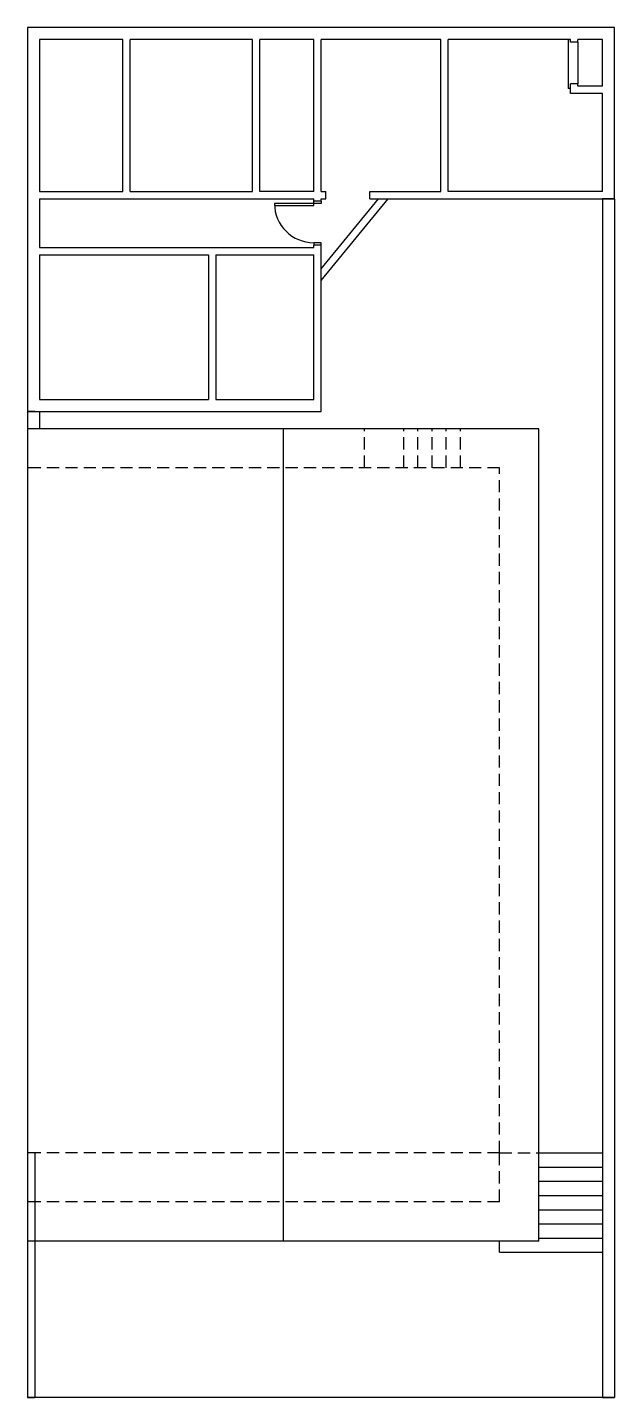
# Model space of a CAD drawing. Header units: millimetres. Extents: x 5.6 to 17.6, y 5.8 to 33.8.
import ezdxf

# ---------------------------------------------------------------- set-up
doc = ezdxf.new("R2010")
doc.units = ezdxf.units.MM
doc.linetypes.add('DASHED2', pattern=[0.375, 0.25, -0.125])
for name, color, linetype in [('ESPECARQ', 2, 'Continuous'), ('ESQUADRIA', 2, 'Continuous'), ('MURO', 1, 'Continuous'), ('PAREDE', 6, 'Continuous')]:
    doc.layers.add(name, color=color, linetype=linetype)

msp = doc.modelspace()

# ---------------------------------------------------------------- linework, layer by layer
for p, q in [((16.61, 33.54), (16.61, 32.54)), ((16.81, 33.49), (16.81, 32.64)), ((16.66, 32.54), (16.61, 32.54)), ((11.56, 28.62), (12.931, 30.29)), ((11.56, 28.857), (12.737, 30.29)), ((16.01, 25.59), (5.56, 25.59)), ((10.785, 25.59), (10.785, 8.99)), ((16.01, 8.99), (16.01, 25.59)), ((16.01, 8.99), (5.56, 8.99)), ((17.56, 5.79), (5.56, 5.79))]:
    msp.add_line(p, q)
at = {"linetype": 'DASHED2'}
for p, q in [((12.45, 24.79), (12.45, 25.59)), ((13.25, 24.79), (13.25, 25.59)), ((13.54, 24.79), (13.54, 25.59)), ((13.83, 24.79), (13.83, 25.59)), ((14.12, 24.79), (14.12, 25.59)), ((14.41, 24.79), (14.41, 25.59)), ((15.21, 24.79), (5.56, 24.79)), ((15.21, 10.79), (15.21, 24.79)), ((15.21, 10.79), (5.56, 10.79)), ((15.21, 9.79), (15.21, 10.79)), ((15.21, 10.79), (16.01, 10.79)), ((15.21, 9.79), (5.56, 9.79))]:
    msp.add_line(p, q, dxfattribs=at)
at = {"color": 1}
for p, q in [((16.01, 10.5), (17.31, 10.5)), ((16.01, 10.21), (17.31, 10.21)), ((16.01, 9.92), (17.31, 9.92)), ((16.01, 9.63), (17.31, 9.63)), ((16.01, 9.34), (17.31, 9.34)), ((15.21, 8.76), (15.21, 8.99)), ((16.01, 9.05), (17.31, 9.05)), ((15.21, 8.76), (17.31, 8.76))]:
    msp.add_line(p, q, dxfattribs=at)
at = {"layer": 'ESPECARQ'}
msp.add_line((16.01, 10.79), (17.31, 10.79), dxfattribs=at)
at = {"layer": 'ESQUADRIA'}
for points in [[(11.56, 30.24), (11.56, 30.19), (11.41, 30.19), (11.41, 30.24)], [(11.56, 29.34), (11.56, 29.39), (11.41, 29.39), (11.41, 29.34)]]:
    msp.add_lwpolyline(points, dxfattribs=at)
msp.add_lwpolyline([(10.61, 30.15), (11.41, 30.15), (11.41, 30.19), (10.61, 30.19)], close=True, dxfattribs=at)
msp.add_arc((11.41, 30.19), 0.8, 180, 270, dxfattribs=at)
at = {"layer": 'MURO'}
for p, q in [((17.31, 30.29), (17.31, 5.79)), ((17.56, 30.29), (17.31, 30.29)), ((17.56, 30.29), (17.56, 5.79)), ((5.56, 25.94), (5.56, 5.79)), ((5.71, 25.94), (5.56, 25.94)), ((5.81, 25.94), (5.81, 25.59)), ((5.71, 10.79), (5.71, 5.79)), ((5.56, 5.79), (5.71, 5.79)), ((17.31, 5.79), (17.56, 5.79))]:
    msp.add_line(p, q, dxfattribs=at)
at = {"layer": 'PAREDE'}
for p, q in [((5.56, 33.79), (5.56, 25.94)), ((17.56, 33.79), (5.56, 33.79)), ((17.56, 30.29), (17.56, 33.79)), ((5.81, 33.54), (5.81, 30.44)), ((7.51, 33.54), (5.81, 33.54)), ((7.51, 30.44), (7.51, 33.54)), ((7.66, 30.44), (7.66, 33.54)), ((10.16, 33.54), (7.66, 33.54)), ((10.16, 30.44), (10.16, 33.54)), ((10.31, 30.44), (10.31, 33.54)), ((11.41, 33.54), (10.31, 33.54)), ((11.41, 30.44), (11.41, 33.54)), ((14.01, 33.54), (11.56, 33.54)), ((11.56, 30.44), (11.56, 33.54)), ((14.01, 30.44), (14.01, 33.54)), ((14.16, 30.44), (14.16, 33.54)), ((16.66, 33.54), (14.16, 33.54)), ((16.66, 33.49), (16.66, 33.54)), ((16.81, 33.49), (16.66, 33.49)), ((17.31, 33.54), (16.81, 33.54)), ((16.81, 33.49), (16.81, 33.54)), ((17.31, 32.59), (17.31, 33.54)), ((16.66, 32.44), (16.66, 32.64)), ((16.81, 32.64), (16.66, 32.64)), ((16.81, 32.59), (16.81, 32.64)), ((17.31, 32.59), (16.81, 32.59)), ((17.31, 32.44), (16.66, 32.44)), ((17.31, 30.44), (17.31, 32.44)), ((5.81, 30.44), (7.51, 30.44)), ((5.81, 30.29), (5.81, 29.29)), ((5.81, 30.29), (11.41, 30.29)), ((7.66, 30.44), (10.16, 30.44)), ((11.41, 30.44), (10.31, 30.44)), ((11.41, 30.24), (11.41, 30.29)), ((11.56, 30.24), (11.41, 30.24)), ((11.56, 30.44), (11.66, 30.44)), ((11.56, 30.29), (11.66, 30.29)), ((11.56, 30.24), (11.56, 30.29)), ((11.66, 30.29), (11.66, 30.44)), ((12.56, 30.29), (12.56, 30.44)), ((12.56, 30.44), (14.01, 30.44)), ((12.56, 30.29), (17.56, 30.29)), ((17.31, 30.44), (14.16, 30.44)), ((5.81, 29.29), (11.41, 29.29)), ((5.81, 29.14), (9.26, 29.14)), ((5.81, 29.14), (5.81, 26.19)), ((9.26, 29.14), (9.26, 26.19)), ((9.41, 29.14), (9.41, 26.19)), ((9.41, 29.14), (11.41, 29.14)), ((11.56, 29.34), (11.41, 29.34)), ((11.41, 29.29), (11.41, 29.34)), ((11.41, 26.19), (11.41, 29.14)), ((11.56, 25.94), (11.56, 29.34)), ((5.81, 26.19), (9.26, 26.19)), ((9.41, 26.19), (11.41, 26.19)), ((5.56, 25.94), (11.56, 25.94))]:
    msp.add_line(p, q, dxfattribs=at)

doc.saveas('drawing.dxf')
